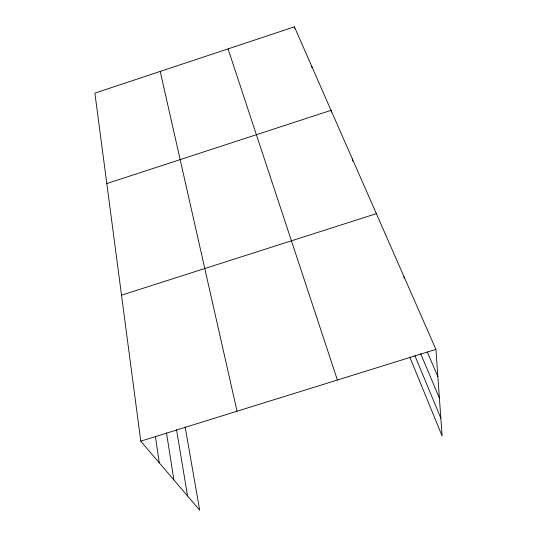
<?xml version="1.0" encoding="UTF-8"?>
<svg xmlns="http://www.w3.org/2000/svg" width="537" height="537" viewBox="0 0 537 537"><rect width="100%" height="100%" fill="white"/><g stroke="black" fill="none" stroke-linecap="round" stroke-linejoin="round"><path stroke-width="0.81" d="M409.852 357.199L442.119 435.997L435.91 349.386L294.417 26.85L94.881 93.123L140.768 441.159L199.677 510.15L185.158 427.063M106.809 183.567L331.04 110.333L331.356 111.951M121.516 295.162L376.37 213.659M140.768 441.159L435.91 349.386M427.298 352.024L437.863 376.652M420.639 353.628L439.407 398.132M414.839 355.568L440.843 418.222M228.057 48.887L337.397 380.021M160.221 71.421L237.052 411.221M294.417 26.85L294.773 28.468M311.668 66.172L312.01 67.796M352.265 158.717L352.702 161.181M176.532 429.667L187.554 495.953M166.517 432.936L173.874 479.937M155.435 436.534L159.274 462.834M403.972 276.589L404.173 278.213"/></g></svg>
